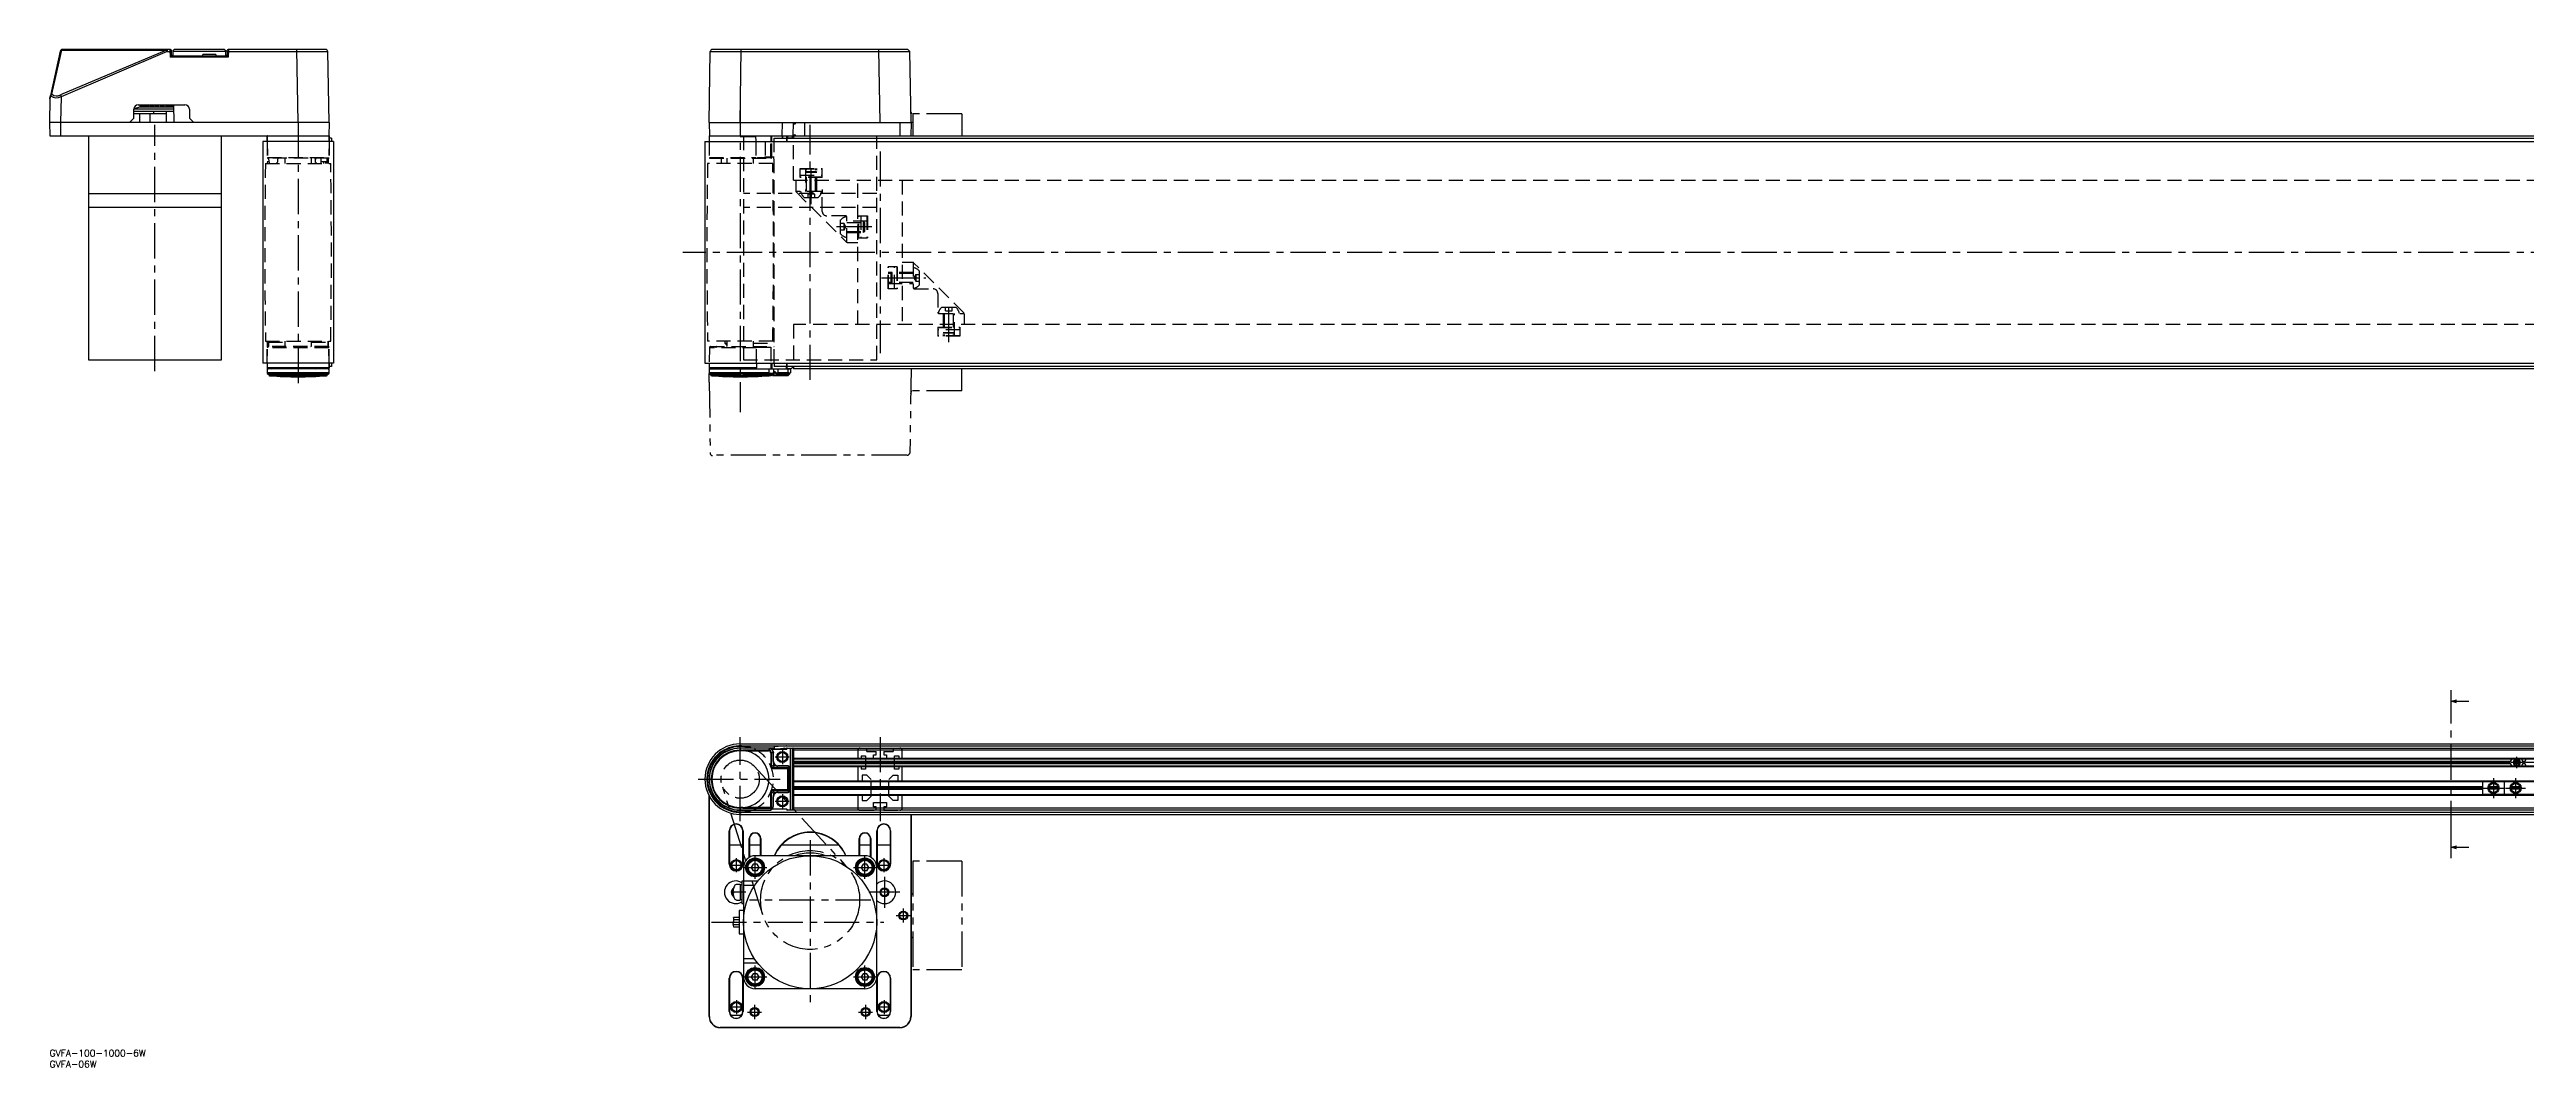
# Model space of a CAD drawing. Extents: x 0 to 1840, y -8 to 908.
# Drawn here: x 0 to 1116, y -8 to 451 of the extents above; entities that cross this region are included whole.
import ezdxf

# ---------------------------------------------------------------- set-up
doc = ezdxf.new("R2010")
doc.units = 0
doc.header["$LTSCALE"] = 0.5
for name, pattern in [('CENTER', [50.8, 31.75, -6.35, 6.35, -6.35]), ('DASHED', [19.05, 12.7, -6.35]), ('PHANTOM', [63.5, 31.75, -6.35, 6.35, -6.35, 6.35, -6.35])]:
    doc.linetypes.add(name, pattern=pattern)
for name, color, linetype in [('MSM_CENTER', 1, 'CENTER'), ('MSM_CONTINUOUS', 7, 'CONTINUOUS'), ('MSM_DASHED', 4, 'DASHED'), ('MSM_IMAGINARY', 6, 'PHANTOM'), ('MSM_NARROW', 5, 'CONTINUOUS'), ('MSM_PART_NUMBER', 7, 'CONTINUOUS')]:
    doc.layers.add(name, color=color, linetype=linetype)
doc.styles.get("Standard").update_dxf_attribs({"font": 'txt.shx', "height": 3, "bigfont": 'bigfont.shx'})

msp = doc.modelspace()

# ---------------------------------------------------------------- linework, layer by layer
at = {"layer": 'MSM_CENTER'}
for p, q in [((311.2, 428), (311.2, 287.5)), ((47.5, 306), (47.5, 417)), ((112, 418), (112, 297.5)), ((342.7, 302), (342.7, 417)), ((374.2, 405), (374.2, 314)), ((343.2, 381.2), (343.2, 398.3)), ((370.5, 371), (353.4, 371)), ((1337.1, 359.5), (285.3, 359.5)), ((374.9, 348), (394.9, 348)), ((405.2, 319), (405.2, 337.7)), ((1082.1, 96.3), (1082.1, 152.1)), ((311.2, 103.1), (311.2, 140.9)), ((330.2, 135.2), (330.2, 128.8)), ((374.2, 141), (374.2, 103)), ((327, 132), (333.3, 132)), ((1114.2, 129.5), (1109.2, 129.5)), ((1111.7, 127), (1111.7, 132)), ((1120.7, 129.5), (1115.7, 129.5)), ((292.3, 122), (329.2, 122)), ((327, 112), (333.3, 112)), ((330.2, 115.2), (330.2, 108.8)), ((1096.7, 118), (1105.7, 118)), ((1101.2, 122.5), (1101.2, 113.5)), ((1106.7, 118), (1115.7, 118)), ((1111.2, 122.5), (1111.2, 113.5)), ((342.7, 94.5), (342.7, 20.5)), ((306.3, 83.2), (312.6, 83.2)), ((309.4, 86.4), (309.4, 80.1)), ((312.7, 82.2), (323.2, 82.2)), ((317.9, 77), (317.9, 87.5)), ((362.2, 82.2), (372.7, 82.2)), ((367.4, 77), (367.4, 87.5)), ((372.8, 83.2), (379.1, 83.2)), ((375.9, 86.4), (375.9, 80.1)), ((313.7, 71), (307.2, 71)), ((370, 67.5), (315.4, 67.5)), ((383.2, 71), (369.2, 71)), ((376.2, 78), (376.2, 64)), ((298.2, 57.5), (375.9, 57.5)), ((381.5, 60.5), (387.8, 60.5)), ((384.7, 63.7), (384.7, 57.3)), ((317.9, 27.5), (317.9, 38)), ((367.4, 27.5), (367.4, 38)), ((309.5, 22.4), (309.5, 16.1)), ((312.7, 32.8), (323.2, 32.8)), ((362.2, 32.8), (372.7, 32.8)), ((376, 22.4), (376, 16.1)), ((306.3, 19.3), (312.6, 19.3)), ((314.5, 17), (320.8, 17)), ((317.7, 20.2), (317.7, 13.8)), ((364.5, 17), (370.8, 17)), ((367.7, 20.2), (367.7, 13.8)), ((372.8, 19.3), (379.1, 19.3))]:
    msp.add_line(p, q, dxfattribs=at)
at = {"layer": 'MSM_CONTINUOUS'}
for p, q in [((4.8, 450.2), (0.5, 430.2)), ((1.1, 430.8), (5.5, 450.7)), ((52.7, 450.7), (4.9, 430.5)), ((53, 450), (5.2, 429.7)), ((5.5, 450.7), (52.7, 450.7)), ((54.5, 451), (5.8, 451)), ((53, 451), (53, 450)), ((53, 450), (55, 450)), ((54.5, 447.5), (54.4, 451)), ((55, 448.5), (54.5, 447.5)), ((54.5, 447.5), (55.5, 448)), ((80.5, 447.5), (54.5, 447.5)), ((55, 450), (55, 450.5)), ((55, 448.5), (55, 450)), ((55, 448.5), (55, 448.5)), ((55.5, 450), (55.5, 448)), ((79.5, 450), (55.5, 450)), ((79.5, 448), (55.5, 448)), ((78.5, 451), (56.5, 451)), ((69, 448.5), (69, 448.6)), ((69.2, 448.8), (74.8, 448.8)), ((75, 448.5), (75, 448.6)), ((79.5, 448), (79.5, 450)), ((80.5, 447.5), (79.5, 448)), ((80, 450), (80, 450.5)), ((80, 450), (125.4, 450)), ((80, 450), (80, 448.5)), ((80, 448.5), (80, 448.5)), ((80, 448.5), (80.5, 447.5)), ((80.6, 451), (80.5, 447.5)), ((124.4, 451), (80.5, 451)), ((112, 418), (111.4, 451)), ((126, 418), (125.4, 450)), ((297.2, 418), (297.7, 450)), ((297.7, 450), (387.6, 450)), ((386.3, 451), (298.7, 451)), ((311.2, 418), (311.7, 451)), ((374.2, 418), (373.6, 451)), ((388.2, 418), (387.6, 450)), ((0.2, 428.7), (0, 418)), ((0.2, 428.9), (0.5, 430.2)), ((0.5, 430), (0.2, 428.7)), ((0.2, 428.7), (0.2, 428.9)), ((4.9, 430.5), (5.2, 429.7)), ((5.2, 429.7), (5, 418)), ((40.7, 425), (38, 424.2)), ((55.9, 424.1), (38, 424.1)), ((40, 426), (61, 426)), ((40.7, 426), (40.7, 425)), ((40.7, 426), (40.7, 425)), ((40.7, 426), (40.7, 425)), ((55.9, 425), (40.7, 425)), ((40.8, 426), (40.8, 425)), ((40.8, 426), (40.8, 425)), ((40.8, 426), (40.8, 425)), ((40.9, 426), (40.9, 425)), ((41.1, 425), (41.1, 426)), ((41.2, 426), (41.2, 425)), ((41.2, 426), (41.2, 425)), ((41.3, 426), (41.3, 425)), ((41.4, 426), (41.4, 425)), ((41.4, 426), (41.4, 425)), ((41.6, 426), (41.6, 425)), ((41.9, 425), (41.9, 426)), ((42.1, 426), (42.1, 425)), ((42.2, 426), (42.2, 425)), ((42.4, 426), (42.4, 425)), ((42.5, 426), (42.5, 425)), ((42.5, 426), (42.5, 425)), ((42.8, 426), (42.8, 425)), ((43.1, 425), (43.1, 426)), ((43.5, 426), (43.5, 425)), ((43.6, 426), (43.6, 425)), ((43.9, 426), (43.9, 425)), ((44.1, 426), (44.1, 425)), ((44.4, 426), (44.4, 425)), ((44.7, 425), (44.7, 426)), ((45.3, 426), (45.3, 425)), ((45.4, 426), (45.4, 425)), ((45.8, 426), (45.8, 425)), ((46, 426), (46, 425)), ((46.4, 426), (46.4, 425)), ((46.8, 425), (46.8, 426)), ((47.5, 426), (47.5, 425)), ((47.6, 426), (47.6, 425)), ((48.1, 426), (48.1, 425)), ((48.3, 426), (48.3, 425)), ((48.8, 426), (48.8, 425)), ((49.1, 425), (49.1, 426)), ((50, 426), (50, 425)), ((50, 425), (50, 426)), ((50.2, 426), (50.2, 425)), ((50.6, 426), (50.6, 425)), ((50.9, 426), (50.9, 425)), ((51.4, 426), (51.4, 425)), ((51.7, 425), (51.7, 426)), ((52.5, 425), (52.5, 426)), ((52.7, 426), (52.7, 425)), ((52.9, 426), (52.9, 425)), ((53.4, 426), (53.4, 425)), ((53.7, 426), (53.7, 425)), ((54.2, 426), (54.2, 425)), ((54.5, 425), (54.5, 426)), ((55.1, 425), (55.1, 426)), ((55.2, 425), (55.2, 426)), ((55.5, 426), (55.5, 425)), ((55.8, 426), (56, 418)), ((55.8, 426), (55.8, 425)), ((0, 418), (0.1, 412)), ((126, 418), (0, 418)), ((5, 418), (5, 412)), ((36, 418), (38, 420)), ((36.6, 418), (36.6, 418.5)), ((38, 420), (38, 424)), ((38, 423.1), (55.9, 423.1)), ((52.5, 422), (38, 422)), ((40.5, 422), (40.5, 418)), ((43.5, 423.1), (43.5, 423)), ((55.9, 423), (43.5, 423)), ((45.2, 422), (45.2, 418)), ((52.5, 423), (52.5, 418)), ((63, 424), (63, 420)), ((63, 420), (65, 418)), ((112, 418), (112, 412)), ((126, 418), (125.9, 412)), ((297.2, 418), (297.3, 412)), ((297.2, 418), (388.2, 418)), ((330.1, 412), (330.2, 418)), ((335.1, 412), (335.2, 418)), ((340.2, 418), (340.2, 412)), ((383.2, 418), (383.2, 412)), ((388.2, 418), (388.1, 412)), ((0.1, 412), (126, 412)), ((17.5, 412), (17.5, 311)), ((77.5, 311), (77.5, 412)), ((96.1, 409.5), (96.1, 309.5)), ((127.9, 409.5), (96.1, 409.5)), ((98, 412), (98, 409.5)), ((98, 409.5), (98, 412)), ((126, 412), (126, 409.5)), ((126, 409.5), (126, 412)), ((127, 411), (126, 411)), ((127, 411), (127, 409.5)), ((127, 411), (127, 409.5)), ((127.9, 409.5), (127.9, 309.5)), ((295.3, 409.5), (295.3, 309.5)), ((295.3, 409.5), (1327.1, 409.5)), ((297.2, 411.8), (297.2, 409.5)), ((297.3, 412), (1236.2, 412)), ((311.2, 411.8), (318.1, 411.8)), ((318.1, 412), (318.2, 409.5)), ((325, 412), (325, 409.5)), ((325.2, 409.5), (325.2, 412)), ((325.4, 409.5), (325.4, 412)), ((326.5, 411), (1295.5, 411)), ((326.5, 409.5), (326.5, 411)), ((330.1, 411.8), (330.1, 411)), ((330.1, 411.8), (330.2, 411.8)), ((330.2, 411.8), (330.2, 411)), ((332.1, 411), (332.1, 409.5)), ((332.2, 411.2), (332.2, 412)), ((332.2, 411.2), (335.2, 411.2)), ((332.2, 411), (332.2, 409.5)), ((332.7, 411), (332.7, 412)), ((334.7, 411), (334.7, 412)), ((335.2, 412), (335.2, 411)), ((17.5, 386), (77.5, 386)), ((77.5, 379.7), (17.5, 379.7)), ((17.5, 311), (77.5, 311)), ((127.9, 309.5), (96.1, 309.5)), ((98, 309.5), (98, 305.2)), ((98, 309.5), (98, 307.5)), ((126, 307.5), (98, 307.5)), ((98, 307.5), (98, 307.5)), ((98.1, 307.2), (98, 307.2)), ((126, 307), (98, 307)), ((126, 305.2), (98, 305.2)), ((125.9, 304.8), (98.1, 304.8)), ((98.9, 304.1), (98.1, 304.8)), ((125.1, 304.1), (98.9, 304.1)), ((98.9, 304.1), (98.9, 304.1)), ((124.8, 303.9), (99.2, 303.9)), ((100.2, 307.3), (100.2, 307.5)), ((103.8, 307.3), (103.8, 307.5)), ((120.2, 307.3), (120.2, 307.5)), ((125.9, 304.8), (125.1, 304.1)), ((125.1, 304.1), (125.1, 304.1)), ((126, 307.2), (125.9, 307.2)), ((126, 305.2), (126, 309.5)), ((126, 309.5), (126, 307.5)), ((127, 308), (126, 308)), ((126, 307.5), (126, 307.5)), ((127, 309.5), (127, 308)), ((127, 309.5), (127, 308)), ((295.3, 309.5), (1327.1, 309.5)), ((297.2, 309.5), (297.2, 307.5)), ((318.5, 307.5), (297.2, 307.5)), ((297.2, 307), (297.2, 305.2)), ((297.2, 307), (333.8, 307)), ((324.2, 305.2), (297.2, 305.2)), ((297.3, 304.8), (298, 304.1)), ((324.2, 304.8), (297.3, 304.8)), ((311, 304.1), (298, 304.1)), ((311, 303.9), (298.4, 303.9)), ((307.4, 307), (307.4, 307)), ((311, 304.1), (311.2, 304.1)), ((312.4, 304), (311, 303.9)), ((311, 304), (312.7, 304)), ((311.2, 304.1), (312.4, 304.1)), ((313.8, 304.1), (312.4, 304.1)), ((313.8, 304), (312.4, 304)), ((312.5, 304), (312.7, 304)), ((313.8, 304), (312.7, 304)), ((312.7, 304), (313.8, 304)), ((323.9, 304.1), (313.8, 304.1)), ((313.8, 304), (313.8, 304.1)), ((313.8, 304), (323.9, 304)), ((324.2, 304), (313.8, 304)), ((318.5, 309.5), (318.5, 307.5)), ((318.5, 307.2), (318.5, 307.5)), ((324.6, 304.8), (323.9, 304.1)), ((323.9, 304.1), (323.9, 304)), ((324.2, 304.8), (324.2, 307)), ((324.2, 305.2), (324.7, 305.1)), ((324.6, 304.8), (324.2, 304.8)), ((324.2, 304), (325, 304)), ((324.7, 305.1), (324.6, 304.8)), ((325, 309.5), (325, 307)), ((325.2, 307), (325.2, 309.5)), ((325.3, 304.1), (326, 304.8)), ((325.4, 309.5), (325.4, 307)), ((326.8, 305.2), (325.7, 304.1)), ((332.6, 304.1), (325.7, 304.1)), ((325.7, 304.1), (325.7, 304)), ((325.7, 304), (332.6, 304)), ((326, 304.8), (326.4, 305.2)), ((326, 304.8), (326, 304.8)), ((326.1, 305.1), (326.2, 305.2)), ((326.2, 307), (326.2, 305.2)), ((326.2, 305.2), (326.5, 305.6)), ((326.4, 305.2), (326.4, 305.2)), ((326.5, 309.5), (326.5, 308)), ((1295.5, 308), (326.5, 308)), ((328.2, 307), (328.2, 304.8)), ((332.8, 305.2), (328.2, 305.2)), ((332.8, 304.8), (328.2, 304.8)), ((332, 307), (332, 308)), ((332.1, 309.5), (332.1, 308)), ((332.2, 309.5), (332.2, 308)), ((332.2, 307), (332.2, 308)), ((332.4, 307), (332.4, 308)), ((333.8, 307), (332.4, 307)), ((332.6, 304.1), (333.1, 304.7)), ((332.6, 304), (332.6, 304.1)), ((332.8, 304.8), (332.8, 307)), ((333.5, 304.7), (332.9, 304.1)), ((333.3, 304.8), (333.1, 304.7)), ((333.8, 307), (333.8, 305.2)), ((333.8, 307), (333.8, 307)), ((334.8, 308), (334.8, 307.9)), ((334.8, 307.9), (334.8, 307.9)), ((335.2, 308), (335.2, 307)), ((1236.2, 307), (335.2, 307)), ((1082.1, 152.1), (1082.1, 162.1)), ((1082.1, 157.1), (1084.6, 157.8)), ((1082.1, 157.1), (1090.1, 157.1)), ((1084.6, 156.4), (1082.1, 157.1)), ((311, 134.8), (311, 135.1)), ((311, 135.1), (311.2, 135.1)), ((312.4, 134.8), (311, 134.8)), ((311.2, 137.9), (1311.2, 137.9)), ((311.2, 137), (1311.2, 137)), ((311.2, 136), (311.2, 135.1)), ((326.5, 136), (311.2, 136)), ((324.2, 135.9), (311.2, 135.9)), ((311.2, 135.1), (312.4, 135.1)), ((313.8, 135.1), (312.4, 135.1)), ((313.8, 134.7), (312.4, 134.8)), ((313.8, 134.8), (312.7, 135)), ((323.9, 135.1), (313.8, 135.1)), ((313.8, 134.8), (313.8, 135.1)), ((313.8, 134.8), (323.9, 134.8)), ((313.8, 134.8), (313.8, 134.8)), ((313.8, 134.8), (313.8, 134.8)), ((313.8, 134.8), (313.8, 134.7)), ((324.6, 135.8), (323.9, 135.1)), ((323.9, 135.1), (323.9, 134.8)), ((324.2, 136), (324.7, 135.9)), ((324.2, 136), (324.2, 135.9)), ((324.6, 135.8), (324.2, 135.9)), ((325.1, 135.9), (326.5, 135.9)), ((325.2, 135.8), (325.2, 135.7)), ((325.2, 135.8), (325.2, 135.7)), ((325.3, 133.7), (326, 134.4)), ((332, 135.4), (325.6, 135.4)), ((326, 134), (326, 134.4)), ((326, 130), (326, 134)), ((326, 134), (326.2, 134)), ((326.1, 134.5), (326.2, 134)), ((326.2, 130), (326.2, 134)), ((332.1, 137), (326.5, 136.6)), ((326.5, 136.6), (326.5, 135.6)), ((326.5, 135.6), (332.2, 136)), ((332.2, 136), (334.8, 136)), ((334.8, 135.8), (332.2, 135.8)), ((332.2, 135.6), (332.2, 135.8)), ((333.8, 108.2), (333.8, 136)), ((334.8, 136), (1291.8, 136)), ((334.8, 136), (334.8, 135.8)), ((334.8, 108.7), (334.8, 135.8)), ((335.2, 135.5), (334.8, 135.8)), ((335, 135.9), (334.9, 136)), ((335.2, 136), (335.2, 108)), ((1236.2, 135), (335.2, 135)), ((325, 133.7), (325, 127.5)), ((325, 133.7), (325.3, 133.7)), ((325, 127.5), (325.3, 127.5)), ((325.3, 127.5), (325.3, 133.7)), ((325.3, 127.5), (326.4, 128.6)), ((326.8, 128.3), (325.7, 127.1)), ((332.6, 127.1), (325.7, 127.1)), ((325.7, 127.1), (325.7, 126.8)), ((325.7, 126.8), (332.9, 126.8)), ((332.8, 128), (328.2, 128)), ((332.8, 127.9), (328.2, 127.9)), ((332.6, 127.1), (333.1, 127.7)), ((332.6, 116.9), (332.6, 127.1)), ((332.8, 128), (332.8, 127.9)), ((333.5, 127.4), (332.9, 126.8)), ((332.9, 117.2), (332.9, 126.8)), ((333.1, 127.7), (333.3, 127.8)), ((333.5, 127.6), (333.5, 127.4)), ((333.6, 117), (333.6, 127)), ((333.6, 127), (333.8, 127)), ((333.8, 117), (333.8, 127)), ((335.2, 131.5), (1236.2, 131.5)), ((335.2, 131.2), (1236.2, 131.2)), ((1108.8, 130), (335.2, 130)), ((1108.5, 129.5), (335.2, 129.5)), ((335.2, 129), (1108.8, 129)), ((1236.2, 127.8), (335.2, 127.8)), ((1236.2, 127.5), (335.2, 127.5)), ((1109.5, 131.2), (1108.5, 129.5)), ((1108.5, 129.5), (1109.5, 127.8)), ((1110.4, 129.5), (1112.9, 129.5)), ((1112.8, 130), (1110.6, 130)), ((1112.8, 129), (1110.6, 129)), ((1114.8, 129.5), (1113.9, 131.2)), ((1113.9, 127.8), (1114.8, 129.5)), ((1115.3, 130), (1114.5, 130)), ((1114.5, 129), (1115.3, 129)), ((1115, 129.5), (1114.8, 129.5)), ((1116, 131.2), (1115, 129.5)), ((1115, 129.5), (1116, 127.8)), ((297.2, 15), (297.2, 114.5)), ((297.3, 15), (297.3, 114.3)), ((325, 108.9), (325, 116.5)), ((325, 116.5), (325.3, 116.5)), ((326.4, 115.4), (325.3, 116.5)), ((325.3, 109.2), (325.3, 116.5)), ((332.9, 117.2), (325.7, 117.2)), ((325.7, 117.2), (325.7, 116.9)), ((325.7, 116.9), (326.8, 115.7)), ((325.7, 116.9), (332.6, 116.9)), ((326, 110), (326, 114)), ((326, 114), (326.2, 114)), ((326.2, 110), (326.2, 114)), ((328.2, 116.1), (332.8, 116.1)), ((328.2, 116.1), (328.2, 116)), ((328.2, 116), (332.8, 116)), ((333.1, 116.3), (332.6, 116.9)), ((332.8, 116.1), (332.8, 116)), ((332.9, 117.2), (333.5, 116.6)), ((333.1, 116.3), (333.3, 116.2)), ((333.5, 116.6), (333.5, 116.4)), ((333.6, 117), (333.8, 117)), ((335.2, 121.3), (1236.2, 121.3)), ((335.2, 121), (1236.2, 121)), ((1096.2, 118.5), (335.2, 118.5)), ((1096.2, 118), (335.2, 118)), ((335.2, 117.5), (1096.2, 117.5)), ((1236.2, 115), (335.2, 115)), ((1236.2, 114.7), (335.2, 114.7)), ((1096.2, 121), (1096.2, 115)), ((1136.2, 120.9), (1096.2, 120.9)), ((1136.2, 115.1), (1096.2, 115.1)), ((1103.2, 118), (1099.1, 118)), ((1103.2, 118.5), (1099.2, 118.5)), ((1103.2, 117.5), (1099.2, 117.5)), ((1106.2, 115), (1106.2, 121)), ((1113.2, 118), (1109.1, 118)), ((1113.2, 118.5), (1109.2, 118.5)), ((1113.2, 117.5), (1109.2, 117.5)), ((312.4, 109.2), (311, 109.2)), ((311, 109.2), (311, 108.9)), ((311, 108.9), (311.2, 108.9)), ((312.4, 108.9), (311.2, 108.9)), ((311.2, 108.9), (311.2, 108)), ((311.2, 108.1), (324.2, 108.1)), ((311.2, 108), (325, 108)), ((1311.2, 107), (311.2, 107)), ((311.2, 106.1), (1311.2, 106.1)), ((312.4, 108.9), (313.8, 108.9)), ((312.7, 109), (313.8, 109.3)), ((312.7, 109), (313.8, 109.2)), ((313.8, 109.3), (313.8, 109.2)), ((325.3, 109.2), (313.8, 109.2)), ((313.8, 109.2), (313.8, 108.9)), ((313.8, 109.2), (313.8, 109.2)), ((313.8, 109.2), (313.8, 109.2)), ((313.8, 108.9), (325, 108.9)), ((324.2, 108.1), (324.2, 108)), ((325.2, 108.6), (325, 108.9)), ((325.2, 108.6), (325.5, 108.5)), ((325.3, 109.2), (325.6, 108.9)), ((325.6, 108.9), (325.6, 108.7)), ((325.6, 108.6), (332, 108.6)), ((326, 110), (326.2, 110)), ((332.2, 108.4), (332.2, 108.2)), ((332.2, 108.2), (333.8, 108.2)), ((1291.7, 108), (332.4, 108)), ((333.8, 108.2), (333.8, 108.2)), ((333.8, 108.2), (333.8, 108)), ((333.8, 108), (333.8, 108.2)), ((334.8, 108.7), (335.2, 109)), ((335.2, 109), (1236.2, 109)), ((388.1, 106.1), (388.1, 15)), ((388.2, 106.1), (388.2, 15)), ((306.3, 83.7), (306.3, 98.7)), ((306.4, 98.7), (306.3, 98.7)), ((306.4, 98.7), (306.4, 83.7)), ((312.4, 92.2), (307.2, 92.2)), ((312.4, 83.7), (312.4, 98.7)), ((312.5, 98.7), (312.4, 98.7)), ((312.5, 98.7), (312.5, 83.7)), ((315.3, 86.8), (315.3, 95.2)), ((315.3, 95.2), (315.4, 95.2)), ((315.4, 95.2), (315.4, 86.8)), ((320.4, 92.2), (315.4, 92.2)), ((320.5, 95.2), (320.4, 95.2)), ((320.4, 87.5), (320.4, 95.2)), ((320.5, 95.2), (320.5, 87.5)), ((355.6, 92.2), (329.7, 92.2)), ((364.8, 87.5), (364.8, 95.2)), ((364.8, 95.2), (364.9, 95.2)), ((364.9, 95.2), (364.9, 87.5)), ((369.9, 92.2), (364.9, 92.2)), ((370, 95.2), (369.9, 95.2)), ((369.9, 86.8), (369.9, 95.2)), ((370, 95.2), (370, 86.8)), ((372.8, 83.7), (372.8, 98.7)), ((372.8, 98.7), (372.9, 98.7)), ((372.9, 98.7), (372.9, 83.7)), ((378.2, 92.2), (372.9, 92.2)), ((379, 98.7), (378.9, 98.7)), ((378.9, 83.7), (378.9, 98.7)), ((379, 98.7), (379, 83.7)), ((1082.1, 86.3), (1082.1, 96.3)), ((1082.1, 91.3), (1084.6, 92)), ((1082.1, 91.3), (1090.1, 91.3)), ((1084.6, 90.6), (1082.1, 91.3)), ((306.3, 83.7), (306.4, 83.7)), ((312.5, 83.7), (312.4, 83.7)), ((312.7, 82.2), (312.7, 32.8)), ((317.1, 83.7), (316.2, 82.2)), ((316.2, 82.2), (317.1, 80.7)), ((318.8, 83.7), (317.1, 83.7)), ((318.8, 80.7), (317.1, 80.7)), ((367.4, 87.5), (318, 87.5)), ((319.7, 82.2), (318.8, 83.7)), ((318.8, 80.7), (319.7, 82.2)), ((366.6, 83.7), (365.7, 82.2)), ((365.7, 82.2), (366.6, 80.7)), ((368.3, 83.7), (366.6, 83.7)), ((368.3, 80.7), (366.6, 80.7)), ((369.2, 82.2), (368.3, 83.7)), ((368.3, 80.7), (369.2, 82.2)), ((372.7, 32.8), (372.7, 82.2)), ((372.8, 83.7), (372.9, 83.7)), ((378.9, 83.7), (379, 83.7)), ((308.2, 71.4), (307.9, 71.4)), ((307.9, 70.6), (308.2, 70.6)), ((308.2, 73), (308.2, 73)), ((308.2, 69), (308.2, 69)), ((311.2, 74.5), (309.7, 74.5)), ((309.7, 67.5), (311.2, 67.5)), ((311.2, 74.5), (311.2, 67.5)), ((311.9, 74.4), (311.2, 74.4)), ((311.2, 67.7), (311.9, 67.7)), ((311.9, 76), (311.9, 66)), ((319.1, 76), (311.9, 76)), ((317.6, 74), (312.7, 74)), ((308, 56.5), (310.7, 56.5)), ((310.7, 59.6), (308.2, 59.6)), ((310.7, 58.5), (308.4, 58.5)), ((310.7, 62.8), (310.7, 52.3)), ((312.7, 62.8), (310.7, 62.8)), ((311.9, 66), (312.7, 66)), ((308.2, 55.4), (310.7, 55.4)), ((310.7, 52.3), (312.7, 52.3)), ((317.6, 41), (312.7, 41)), ((319.1, 39), (312.7, 39)), ((317.1, 34.3), (316.2, 32.8)), ((318.8, 34.3), (317.1, 34.3)), ((319.7, 32.8), (318.8, 34.3)), ((366.6, 34.3), (365.7, 32.8)), ((368.3, 34.3), (366.6, 34.3)), ((369.2, 32.8), (368.3, 34.3)), ((306.3, 17.2), (306.3, 32.2)), ((306.3, 32.2), (306.4, 32.2)), ((306.4, 32.2), (306.4, 17.2)), ((312.5, 32.2), (312.4, 32.2)), ((312.4, 17.2), (312.4, 32.2)), ((312.5, 32.2), (312.5, 17.2)), ((316.2, 32.8), (317.1, 31.3)), ((318.8, 31.3), (317.1, 31.3)), ((367.4, 27.5), (318, 27.5)), ((318.8, 31.3), (319.7, 32.8)), ((365.7, 32.8), (366.6, 31.3)), ((368.3, 31.3), (366.6, 31.3)), ((368.3, 31.3), (369.2, 32.8)), ((372.8, 17.2), (372.8, 32.2)), ((372.9, 32.2), (372.8, 32.2)), ((372.9, 32.2), (372.9, 17.2)), ((378.9, 17.2), (378.9, 32.2)), ((379, 32.2), (378.9, 32.2)), ((379, 32.2), (379, 17.2)), ((297.2, 15), (297.3, 15)), ((306.3, 17.2), (306.4, 17.2)), ((306.9, 15.6), (307.2, 15.6)), ((307.2, 15.6), (310.7, 15.6)), ((312.4, 17.2), (312.5, 17.2)), ((372.8, 17.2), (372.9, 17.2)), ((374.7, 15.6), (378.2, 15.6)), ((378.2, 15.6), (378.4, 15.6)), ((379, 17.2), (378.9, 17.2)), ((388.2, 15), (388.1, 15)), ((383.2, 10.1), (302.2, 10.1)), ((302.2, 10), (302.2, 10.1)), ((302.2, 10), (383.2, 10)), ((383.2, 10), (383.2, 10.1))]:
    msp.add_line(p, q, dxfattribs=at)
for centre, radius in [((330.2, 132), 2.07), ((1111.7, 129.5), 1.23), ((330.2, 112), 2.07), ((1101.2, 118), 2.07), ((1111.2, 118), 2.07), ((309.5, 83.2), 2.07), ((342.7, 57.5), 30), ((317.9, 82.2), 4.25), ((317.9, 82.2), 4), ((317.9, 82.2), 3.8), ((317.9, 82.2), 3.5), ((317.9, 82.2), 3.2), ((367.4, 82.2), 4.25), ((367.4, 82.2), 4), ((367.4, 82.2), 3.8), ((367.4, 82.2), 3.5), ((367.4, 82.2), 3.2), ((375.9, 83.2), 2.07), ((376.2, 71), 2), ((384.7, 60.5), 2), ((317.9, 32.8), 4.25), ((317.9, 32.8), 4), ((317.9, 32.8), 3.8), ((317.9, 32.8), 3.5), ((317.9, 32.8), 3.2), ((367.4, 32.8), 4.25), ((367.4, 32.8), 4), ((367.4, 32.8), 3.8), ((367.4, 32.8), 3.5), ((367.4, 32.8), 3.2), ((309.5, 19.3), 2.07), ((317.7, 17), 1.62), ((367.7, 17), 1.62), ((376, 19.3), 2.07)]:
    msp.add_circle(centre, radius, dxfattribs=at)
for centre, radius, start, end in [((5.8, 450), 1, 90, 167.7352), ((5.6, 450), 0.773, 96.4035, 163.9914), ((5.9, 450.6), 0.401, 96.3396, 155.629), ((53.1, 450.6), 0.404, 96.5755, 155.393), ((-31.2, 414.4), 91.4, 22.9114, 23.4224), ((54.5, 450.5), 0.5, 1.0003, 89.9997), ((55.5, 448.5), 0.5, 181.0375, 270.9706), ((56.5, 450), 1, 90, 179), ((68.5, 448.5), 0.5, 270, 359), ((69.2, 448.6), 0.2, 90, 179), ((74.8, 448.6), 0.2, 1, 90), ((75.5, 448.5), 0.5, 181, 270), ((78.5, 450), 1, 1, 90), ((79.5, 448.5), 0.5, 270.0277, 358.9892), ((80.5, 450.5), 0.5, 90.0003, 178.9997), ((124.4, 450), 1, 1, 89.9999), ((298.7, 450), 1, 90.0001, 179), ((386.3, 449.7), 1.31, 14.5484, 89.7529), ((1.2, 430), 0.773, 96.4037, 163.9912), ((1.6, 429.8), 1.11, 114.8131, 166.1684), ((0.7, 430.2), 0.257, 170.3521, 214.8266), ((3.1, 433.7), 4.49, 234.6775, 297.559), ((3.2, 433), 2.99, 226.442, 304.0134), ((40, 424), 2, 90, 180), ((61, 424), 2, 0, 90), ((50.4, 421.3), 3.8, 153.4992, 169.4524), ((335.7, 417.9), 0.5, 177.9158, 2.0842), ((98.2, 411.8), 0.2, 90, 181), ((125.8, 411.8), 0.2, 359, 90), ((297.4, 411.8), 0.2, 90, 181), ((329.9, 411.8), 0.211, 2.1161, 93.3517), ((330, 411.8), 0.2, 358.9998, 89.9998), ((332.4, 411.2), 0.2, 180, 270), ((335, 411.2), 0.2, 270, 0), ((335.7, 412), 0.5, 0.0231, 179.9769), ((98.5, 307.5), 0.5, 179, 270), ((98.5, 305.2), 0.5, 180, 225), ((99.2, 304.4), 0.5, 225.002, 245.3214), ((99.2, 304.4), 0.5, 245.3219, 265.6672), ((112, 472.7), 169.3, 265.6577, 274.3423), ((99.9, 307.3), 0.312, 269.0983, 357.8411), ((104.1, 307.3), 0.312, 182.1589, 270.9017), ((119.9, 307.3), 0.312, 269.0785, 357.8608), ((124.8, 304.4), 0.5, 274.3328, 294.6781), ((124.8, 304.4), 0.5, 294.6786, 314.998), ((125.5, 307.5), 0.5, 270, 1), ((125.5, 305.2), 0.5, 315, 0), ((297.7, 307.5), 0.5, 179, 270), ((297.7, 305.2), 0.5, 180, 225), ((298.4, 304.4), 0.5, 225, 265.6576), ((311.2, 472.7), 169.3, 265.6576, 274.3987), ((317.6, 304.2), 6.61, 180.6984, 181.5721), ((311.5, 304), 0.511, 180.5697, 185.5337), ((312.5, 304.2), 0.148, 201.5211, 258.3836), ((312.7, 302.5), 1.47, 91.1378, 102.2905), ((330.2, 1056.4), 752.7, 268.6636, 268.7463), ((313.8, 303.9), 0.0209, 90.0781, 100.6069), ((313.8, 303.9), 0.021, 100.866, 111.7618), ((318.7, 307.2), 0.2, 181, 270), ((324.6, 308), 3.92, 259.62, 280.38), ((325.3, 306.2), 1.57, 243.2908, 296.7092), ((325.4, 307.3), 2.29, 252.019, 287.981), ((325, 304.5), 0.5, 269.9983, 315.0023), ((325.6, 305.2), 0.522, 308.444, 359.5133), ((325.6, 305.1), 0.463, 315.8811, 3.9116), ((326.2, 305.5), 0.354, 320.6137, 20.3583), ((326.6, 305.1), 0.248, 44.6507, 135.3493), ((326.8, 305.3), 0.374, 40.8747, 139.1253), ((326.2, 306), 0.98, 308.8358, 335.2691), ((328.2, 307.3), 2.51, 236.6008, 269.9357), ((328.2, 306.9), 1.76, 229.8036, 269.0081), ((332.4, 305.9), 1.11, 92.519, 102.7057), ((332.7, 304.4), 0.309, 235.1446, 304.8554), ((332.6, 304.5), 0.5, 270, 315), ((332.8, 303.5), 1.65, 65.6625, 90.9354), ((332.8, 304.3), 0.5, 45.006, 89.9933), ((333.3, 304.9), 0.309, 235.1444, 304.8556), ((333.9, 304.6), 0.617, 101.169, 155.6302), ((333, 305.3), 0.757, 307.1392, 352.1392), ((333.2, 304.8), 0.307, 324.8967, 35.1033), ((333.8, 308), 0.973, 270.1087, 0.0736), ((333.8, 308), 1, 270.0087, 358.9907), ((311.2, 122), 15.9, 90, 270), ((311.2, 122), 15, 68.9605, 291.1337), ((311.2, 122), 14.7, 72.2472, 287.7528), ((311.2, 122), 14, 90, 270), ((311.2, 122), 13.9, 90, 270), ((311.2, 122), 13.1, 90.7902, 269.2098), ((311.2, 122), 12.8, 90.7902, 269.2098), ((311.5, 116.3), 18.7, 86.4796, 91.6739), ((312.7, 135.3), 0.33, 206.4904, 271.4473), ((312.7, 134.6), 0.318, 85.4569, 144.4202), ((316.7, 152.3), 17.8, 256.9179, 260.4569), ((311.5, 205), 70, 270.9631, 271.8521), ((311.2, 122), 13, 281.496, 78.504), ((311.2, 122), 13, 281.496, 78.504), ((323.8, 133.7), 1.49, 2.7119, 87.288), ((324, 133.8), 0.982, 355.2077, 94.7923), ((324.7, 135.8), 0.182, 104.8453, 165.1551), ((323.9, 133.7), 2.21, 18.0478, 71.9522), ((324.2, 134), 2, 15.0001, 75), ((325, 135.8), 0.2, 0, 90), ((325.9, 134.6), 0.2, 287.7923, 342.2077), ((330.1, 130.9), 5, 65.8598, 85.3371), ((329.8, 129.6), 6.48, 68.8008, 79.0209), ((332, 135.6), 0.2, 270, 0), ((332.2, 135), 2, 90, 94), ((332.4, 135.8), 0.2, 89.9904, 168.386), ((332.2, 135), 1, 90, 94), ((332.4, 135.8), 0.2, 168.376, 180), ((334.6, 135.5), 0.523, 1.0556, 44.9596), ((325.6, 127.4), 0.618, 170.9577, 279.0423), ((325.5, 127.4), 0.258, 149.5559, 300.4441), ((328, 129.9), 2.01, 175.8872, 274.1128), ((328.2, 130), 2, 180, 270), ((326.3, 128.8), 0.257, 313.5965, 20.4362), ((327, 128.1), 0.257, 69.5614, 136.4041), ((332.2, 126.4), 0.821, 27.2743, 62.7259), ((332.8, 127), 1, 0, 90), ((332.8, 127.4), 0.5, 45.008, 89.9919), ((332.7, 127), 0.821, 27.2736, 62.7265), ((333.3, 127.6), 0.189, 355.2081, 94.7866), ((333.1, 127), 0.5, 359.9978, 45.0023), ((325.6, 116.6), 0.655, 85.2079, 184.7921), ((325.5, 116.6), 0.258, 59.5559, 210.4441), ((328, 114.1), 2.01, 85.8872, 184.1128), ((328.2, 114), 2, 89.9999, 180), ((326.3, 115.2), 0.257, 339.5638, 46.4035), ((327, 115.9), 0.257, 223.5962, 290.4364), ((332.2, 117.6), 0.821, 297.2741, 332.7257), ((332.8, 117), 1, 270, 360), ((332.8, 116.6), 0.5, 269.9971, 315.0031), ((332.7, 117), 0.821, 297.2735, 332.7264), ((333.3, 116.4), 0.189, 265.2134, 4.7919), ((333.1, 117), 0.5, 315.0088, 359.9911), ((309.4, 98.7), 3.1, 0, 180), ((309.4, 98.7), 3, 0, 180), ((312.4, 74.7), 34.4, 87.6958, 92.3272), ((312.4, 117.3), 8.15, 269.5516, 279.2361), ((312.7, 109.4), 0.336, 217.2467, 274.2111), ((312.7, 108.7), 0.329, 89.1607, 153.5531), ((324.2, 110), 2, 270, 0), ((324.2, 109.6), 1.5, 270.0013, 314.9987), ((324.6, 109.6), 0.821, 297.2738, 332.7264), ((325, 108.2), 0.2, 270, 0), ((324.9, 109.3), 0.821, 297.2737, 332.7263), ((325.5, 108.7), 0.189, 265.212, 4.7932), ((324.5, 110), 1.5, 315.0028, 359.9971), ((332, 108.4), 0.2, 0, 90), ((332.4, 108.2), 0.2, 180, 191.624), ((332.4, 108.2), 0.2, 191.6132, 270.0105), ((334, 109), 0.903, 258.5566, 335.3776), ((333.8, 108.7), 1.04, 319.0274, 359.343), ((375.9, 98.7), 3.1, 0, 180), ((375.9, 98.7), 3, 0, 180), ((307.2, 90.2), 2, 89.9997, 112.0245), ((317.9, 95.2), 2.6, 0, 180), ((317.9, 95.2), 2.5, 0, 180), ((342.7, 80.5), 17.6, 23.4295, 156.5705), ((342.7, 80.5), 17.5, 23.5782, 156.4218), ((367.4, 95.2), 2.6, 0, 180), ((367.4, 95.2), 2.5, 0, 180), ((378.2, 90.2), 2.06, 68.2831, 89.6926), ((309.4, 83.7), 3.1, 180, 0), ((309.4, 83.7), 3, 180, 0), ((318, 82.2), 5.3, 90, 180), ((342.7, 68.2), 20.5, 69.8986, 110.1014), ((367.4, 82.2), 5.3, 0, 90), ((375.9, 83.7), 3.1, 180, 0), ((375.9, 83.7), 3, 180, 0), ((309.2, 71), 5.1, 58.0176, 301.9824), ((309.2, 71), 2, 121.1879, 238.8121), ((313.9, 71), 5.99, 160.4836, 176.1689), ((313.9, 71), 5.99, 183.8311, 199.5164), ((313.9, 71), 6, 151.369, 160.5288), ((313.9, 71), 5.66, 175.9452, 184.0548), ((313.9, 71), 6, 199.4712, 208.631), ((309.7, 73.3), 1.2, 90, 151.369), ((309.7, 68.7), 1.2, 208.631, 270), ((376.2, 71), 5.1, 226.6836, 133.3164), ((309.4, 32.2), 3.1, 360, 180), ((309.4, 32.2), 3, 0, 180), ((375.9, 32.2), 3.1, 0, 180), ((375.9, 32.2), 3, 0, 180), ((318, 32.8), 5.3, 180, 270), ((367.4, 32.8), 5.3, 270, 0), ((302.2, 15), 5, 180, 270), ((302.2, 15), 5, 179.9877, 270.0123), ((302.2, 15), 4.9, 180, 270), ((309.4, 17.2), 3.1, 180, 0), ((309.4, 17.2), 3, 180, 0), ((310.7, 18.6), 3, 270, 298.6243), ((375.9, 17.2), 3.1, 180, 0), ((375.9, 17.2), 3, 180, 0), ((374.7, 18.6), 3, 239.4831, 270), ((383.2, 15), 4.9, 270, 0), ((383.2, 15), 5, 270, 0), ((383.2, 15), 5, 269.9965, 0.0123)]:
    msp.add_arc(centre, radius, start, end, dxfattribs=at)
at = {"layer": 'MSM_DASHED'}
for p, q in [((98, 409.5), (98, 399.5)), ((98, 409.5), (98.2, 402.2)), ((126, 402), (98, 402)), ((98.2, 402.2), (125.8, 402.2)), ((98.9, 400.3), (98.8, 402)), ((103, 402), (102.7, 401.4)), ((106, 402), (106, 399.5)), ((118, 399.5), (118, 402)), ((119.8, 401.4), (119.5, 402)), ((119.8, 400.1), (119.8, 402)), ((119.8, 400.6), (120, 402)), ((122.2, 402), (122.2, 399.5)), ((125.1, 400.4), (125.1, 402)), ((125.5, 402.1), (125.5, 399.5)), ((126, 409.5), (125.8, 402.2)), ((126, 409.5), (126, 402)), ((297.2, 409.5), (297.3, 402.2)), ((297.3, 402.2), (318.3, 402.2)), ((297.5, 402), (326.5, 402)), ((302.7, 402), (302.7, 399.5)), ((305.2, 402), (305.2, 399.5)), ((312.7, 412), (312.7, 311)), ((317.2, 399.5), (317.2, 402)), ((318.2, 409.5), (318.3, 402)), ((319, 402), (319, 402.2)), ((319, 402.2), (325.4, 402.2)), ((322.4, 402.5), (321.9, 402)), ((322.4, 409.5), (322.4, 402.5)), ((322.4, 402.5), (326.5, 402.5)), ((325, 402), (325, 409.5)), ((325.2, 402.2), (325.2, 409.5)), ((325.4, 402.2), (325.4, 409.5)), ((326.5, 309.5), (326.5, 409.5)), ((335.2, 392), (335.2, 411)), ((372.7, 311), (372.7, 412)), ((97.3, 399.5), (126.7, 399.5)), ((99.1, 400.3), (98, 400.3)), ((99.1, 399.5), (99.1, 400.3)), ((102.1, 399.5), (102.7, 400.1)), ((102.7, 401.4), (102.7, 400.1)), ((119.9, 400), (119.8, 400.6)), ((119.8, 400.1), (120.5, 399.5)), ((122.2, 400.4), (125.1, 400.4)), ((124.5, 400.3), (123.4, 400.3)), ((123.4, 400.3), (123.4, 399.5)), ((124.5, 399.5), (124.5, 400.3)), ((125.1, 400.4), (125.5, 399.9)), ((125.1, 399.5), (125.1, 400.3)), ((325.9, 399.5), (296.5, 399.5)), ((335.2, 392), (1236.2, 392)), ((336.2, 392), (336.2, 387.4)), ((338.2, 397.3), (348.2, 397.3)), ((338.2, 393.2), (338.2, 397.3)), ((338.2, 397.1), (348.2, 397.1)), ((338.2, 394.3), (348.2, 394.3)), ((348.2, 393.4), (338.2, 393.4)), ((348.2, 393.2), (338.2, 393.2)), ((340.7, 397.3), (340.7, 387)), ((341.1, 396), (340.7, 395.5)), ((345.7, 395.5), (340.7, 395.5)), ((341.1, 387), (341.1, 397.3)), ((341.1, 396), (345.2, 396)), ((345.2, 387), (345.2, 397.3)), ((345.7, 395.5), (345.2, 396)), ((345.7, 387), (345.7, 397.3)), ((348.2, 393.2), (348.2, 397.3)), ((364.2, 327), (364.2, 392)), ((384.2, 392), (384.2, 327)), ((372.7, 386), (312.7, 386)), ((372.7, 379.7), (312.7, 379.7)), ((347.7, 387), (336.3, 387)), ((336.5, 386.7), (358.9, 364.3)), ((340, 384.2), (346.3, 384.2)), ((343.2, 386.6), (341.7, 385.8)), ((341.7, 385.8), (341.7, 384.2)), ((344.7, 385.8), (341.7, 385.8)), ((344.7, 385.8), (343.2, 386.6)), ((343.2, 385.8), (343.2, 384.2)), ((344.7, 385.8), (344.7, 384.2)), ((348.2, 387.8), (348.2, 386.2)), ((348.2, 378), (348.2, 386.5)), ((358.7, 376), (350.2, 376)), ((356.4, 367.8), (356.4, 374.1)), ((358, 372.5), (356.4, 372.5)), ((358, 371), (356.4, 371)), ((358, 369.5), (356.4, 369.5)), ((358.8, 371), (358, 372.5)), ((358, 369.5), (358, 372.5)), ((358, 369.5), (358.8, 371)), ((359.2, 364.1), (359.2, 375.5)), ((368.5, 373.5), (359.2, 373.5)), ((359.2, 373), (368.5, 373)), ((359.2, 368.9), (368.5, 368.9)), ((359.2, 368.5), (368.5, 368.5)), ((364.4, 366), (364.4, 376)), ((364.4, 376), (368.5, 376)), ((364.6, 366), (364.6, 376)), ((365.5, 376), (365.5, 366)), ((366.7, 368.5), (366.7, 373.5)), ((367.2, 373), (366.7, 373.5)), ((366.7, 368.5), (367.2, 368.9)), ((367.2, 373), (367.2, 368.9)), ((368.3, 376), (368.3, 366)), ((368.5, 376), (368.5, 366)), ((359.6, 364), (364.2, 364)), ((364.4, 366), (368.5, 366)), ((377.9, 343), (377.9, 353)), ((382, 353), (377.9, 353)), ((389.2, 350.5), (377.9, 350.5)), ((389.2, 350), (377.9, 350)), ((378, 343), (378, 353)), ((379.6, 350.5), (379.2, 350)), ((379.2, 345.9), (379.2, 350)), ((379.6, 350.5), (379.6, 345.5)), ((380.8, 343), (380.8, 353)), ((381.8, 353), (381.8, 343)), ((382, 353), (382, 343)), ((388.8, 355), (384.2, 355)), ((389.2, 354.9), (389.2, 343.5)), ((411.9, 332.3), (389.5, 354.7)), ((390.4, 349.5), (389.5, 348)), ((389.5, 348), (390.4, 346.5)), ((390.4, 349.5), (391.9, 349.5)), ((390.4, 349.5), (390.4, 346.5)), ((390.4, 348), (391.9, 348)), ((390.4, 346.5), (391.9, 346.5)), ((391.9, 351.1), (391.9, 344.8)), ((389.2, 345.9), (377.9, 345.9)), ((377.9, 345.5), (389.2, 345.5)), ((382, 343), (377.9, 343)), ((379.2, 345.9), (379.6, 345.5)), ((389.7, 343), (398.2, 343)), ((400.2, 341), (400.2, 332.5)), ((335.2, 327), (335.2, 308)), ((1236.2, 327), (335.2, 327)), ((400.2, 325.8), (410.2, 325.8)), ((400.2, 325.8), (400.2, 321.7)), ((400.2, 325.6), (410.2, 325.6)), ((410.2, 324.6), (400.2, 324.6)), ((400.7, 332), (412.1, 332)), ((408.3, 334.7), (402, 334.7)), ((402.7, 332), (402.7, 321.7)), ((403.1, 332), (403.1, 321.7)), ((403.7, 333.2), (403.7, 334.7)), ((403.7, 333.2), (406.7, 333.2)), ((405.2, 333.2), (405.2, 334.7)), ((406.7, 333.2), (406.7, 334.7)), ((407.2, 332), (407.2, 321.7)), ((407.7, 321.7), (407.7, 332)), ((410.2, 325.8), (410.2, 321.7)), ((412.2, 327), (412.2, 331.5)), ((97.3, 319.5), (126.7, 319.5)), ((98, 309.5), (98, 319.5)), ((98, 309.5), (98.2, 316.5)), ((98.2, 316.9), (98.2, 319.5)), ((125.8, 316.5), (98.2, 316.5)), ((125.7, 317), (98.3, 317)), ((98.4, 317), (98.4, 319.5)), ((98.6, 319.5), (98.6, 317)), ((98.6, 319), (106, 319)), ((101, 316.7), (101, 316.5)), ((106, 319.5), (106, 317.2)), ((106, 317.2), (106.2, 317)), ((117.8, 317), (118, 317.2)), ((118, 317.2), (118, 319.5)), ((118, 319), (125.4, 319)), ((123, 316.7), (123, 316.5)), ((125.4, 319.5), (125.4, 317)), ((125.5, 319.5), (125.5, 317)), ((126, 309.5), (125.8, 316.5)), ((126, 309.5), (126, 316.8)), ((325.9, 319.5), (296.5, 319.5)), ((297.3, 316.5), (297.2, 309.5)), ((318.6, 316.5), (297.3, 316.5)), ((297.8, 317), (326.5, 317)), ((300.2, 316.7), (300.2, 316.5)), ((304.3, 319.5), (304.3, 318.5)), ((304.3, 318.5), (305.2, 317.6)), ((304.3, 318.5), (305.2, 318.5)), ((305.2, 319.5), (305.2, 317.2)), ((305.2, 317.2), (305.4, 317)), ((317, 317), (317.2, 317.2)), ((317.2, 317.2), (317.2, 319.5)), ((317.2, 318.5), (326.5, 318.5)), ((318.5, 309.5), (318.6, 317)), ((318.6, 316.8), (325, 316.8)), ((325, 316.8), (325, 309.5)), ((410.2, 321.8), (400.2, 321.8)), ((410.2, 321.7), (400.2, 321.7)), ((402.7, 323.4), (407.7, 323.4)), ((402.7, 323.4), (403.1, 323)), ((407.2, 323), (403.1, 323)), ((407.2, 323), (407.7, 323.4)), ((312.7, 311), (372.7, 311)), ((364.2, 135), (364.2, 131.3)), ((365.2, 136), (368.2, 136)), ((368.2, 134.5), (368.2, 136)), ((368.2, 134.5), (372.4, 134.5)), ((372.4, 133), (372.4, 134.5)), ((375.9, 134.5), (375.9, 133)), ((375.9, 134.5), (380.2, 134.5)), ((380.2, 136), (380.2, 134.5)), ((380.2, 136), (383.2, 136)), ((384.2, 131.3), (384.2, 135)), ((365.7, 131.3), (364.2, 131.3)), ((364.2, 127.8), (364.2, 121)), ((364.2, 127.8), (365.7, 127.8)), ((365.7, 132.5), (367.7, 132.5)), ((365.7, 132.5), (365.7, 131.3)), ((365.7, 127.8), (365.7, 126.5)), ((367.7, 126.5), (365.7, 126.5)), ((366.2, 123.8), (366.2, 121)), ((368.2, 123.8), (366.2, 123.8)), ((367.7, 132.5), (367.7, 126.5)), ((370.2, 121.8), (368.2, 123.8)), ((371.2, 133), (372.4, 133)), ((371.2, 131), (371.2, 133)), ((377.2, 131), (371.2, 131)), ((375.9, 133), (377.2, 133)), ((377.2, 133), (377.2, 131)), ((378.2, 121.8), (380.2, 123.8)), ((380.2, 123.8), (382.2, 123.8)), ((380.7, 132.5), (382.7, 132.5)), ((380.7, 126.5), (380.7, 132.5)), ((382.7, 126.5), (380.7, 126.5)), ((382.2, 123.8), (382.2, 121)), ((382.7, 132.5), (382.7, 131.3)), ((382.7, 131.3), (384.2, 131.3)), ((382.7, 127.8), (382.7, 126.5)), ((384.2, 127.8), (382.7, 127.8)), ((384.2, 121), (384.2, 127.8)), ((366.2, 121), (364.2, 121)), ((364.2, 115), (364.2, 109)), ((366.2, 115), (364.2, 115)), ((366.2, 115), (366.2, 112.3)), ((366.2, 112.3), (368.2, 112.3)), ((368.2, 112.3), (370.2, 114.3)), ((370.2, 114.3), (370.2, 121.8)), ((378.2, 114.3), (378.2, 121.8)), ((380.2, 112.3), (378.2, 114.3)), ((382.2, 112.3), (380.2, 112.3)), ((382.2, 121), (384.2, 121)), ((382.2, 115), (382.2, 112.3)), ((382.2, 115), (384.2, 115)), ((384.2, 109), (384.2, 115)), ((365.2, 108), (372.4, 108)), ((371.2, 111.5), (377.2, 111.5)), ((371.2, 109.5), (371.2, 111.5)), ((372.4, 109.5), (371.2, 109.5)), ((372.4, 108), (372.4, 109.5)), ((375.9, 109.5), (375.9, 108)), ((377.2, 109.5), (375.9, 109.5)), ((375.9, 108), (383.2, 108)), ((377.2, 111.5), (377.2, 109.5))]:
    msp.add_line(p, q, dxfattribs=at)
for centre, radius, start, end in [((98.4, 402.2), 0.2, 181, 270), ((125.6, 402.2), 0.2, 270, 359), ((297.5, 402.2), 0.2, 181, 270), ((325, 402.2), 0.2, 270, 0), ((324.9, 402.2), 0.229, 282.0615, 315.4892), ((324.9, 402.2), 0.229, 314.5105, 347.9391), ((325, 402.2), 0.398, 329.9163, 0.0837), ((2763.8, 359.5), 2666.8, 179.1406, 180.8594), ((-2539.8, 359.5), 2666.8, 359.1406, 0.8594), ((2963, 359.5), 2666.8, 179.1406, 180.8594), ((-2340.6, 359.5), 2666.8, 359.1406, 0.8594), ((337.2, 387.4), 1, 180, 225), ((343.1, 387.9), 4.75, 190.9316, 230.2269), ((343.3, 387.9), 4.75, 309.7731, 348.3874), ((347.7, 386.5), 0.5, 0, 90), ((350.2, 378), 2, 180, 270), ((360.1, 371), 4.75, 101.6237, 140.2269), ((358.7, 375.5), 0.5, 0, 90), ((360.1, 370.9), 4.75, 219.7731, 259.0684), ((359.6, 365), 1, 225, 270), ((388.8, 354), 1, 45, 90), ((388.3, 348), 4.75, 39.7731, 79.0684), ((388.3, 347.9), 4.75, 281.6237, 320.2269), ((389.7, 343.5), 0.5, 180, 270), ((398.2, 341), 2, 0, 90), ((400.7, 332.5), 0.5, 180, 270), ((405.1, 331.1), 4.75, 129.7731, 168.3874), ((405.3, 331.1), 4.75, 10.9316, 50.2269), ((411.2, 331.5), 1, 0, 45), ((98.3, 316.5), 0.5, 90, 129.3159), ((98.7, 316.5), 0.5, 90, 179), ((101.3, 316.7), 0.3, 90, 180), ((122.7, 316.7), 0.3, 0, 90), ((125.3, 316.5), 0.5, 1, 90), ((125.7, 316.5), 0.5, 50.6841, 90), ((297.8, 316.5), 0.5, 90, 179), ((300.5, 316.7), 0.3, 90, 180), ((311.2, 122), 15, 291.1337, 68.9605), ((365.2, 135), 1, 90, 180), ((383.2, 135), 1, 0, 90), ((365.2, 109), 1, 180, 270), ((383.2, 109), 1, 270, 0)]:
    msp.add_arc(centre, radius, start, end, dxfattribs=at)
at = {"layer": 'MSM_IMAGINARY'}
for p, q in [((411, 422), (388.1, 422)), ((389, 418), (388.2, 418)), ((389, 422), (389, 412)), ((411, 422), (411, 412)), ((297.2, 301), (297.2, 304.9)), ((388.3, 307), (387.6, 268.9)), ((411, 297), (411, 307)), ((297.2, 301), (297.7, 268.9)), ((411, 297), (388.5, 297)), ((386.3, 268), (298.7, 268)), ((317.5, 127.8), (359.1, 82.6)), ((321.4, 60.8), (303, 119.4)), ((411, 85), (389, 85)), ((389, 85), (389, 36)), ((411, 85), (411, 36)), ((389, 70.5), (388.2, 70)), ((388.2, 51), (389, 50.5)), ((411, 36), (389, 36))]:
    msp.add_line(p, q, dxfattribs=at)
for centre, radius in [((311.2, 122), 8.6), ((342.7, 67.5), 22.3)]:
    msp.add_circle(centre, radius, dxfattribs=at)
for centre, radius, start, end in [((384.7, 421.3), 3.8, 10.5476, 28.2719), ((384.7, 297.7), 3.8, 331.7281, 349.4524), ((298.7, 268.9), 1, 180.0001, 269), ((386.3, 269.3), 1.31, 270.2471, 345.4516)]:
    msp.add_arc(centre, radius, start, end, dxfattribs=at)
at = {"layer": 'MSM_NARROW'}
for centre, radius in [((330.2, 132), 2.5), ((1111.7, 129.5), 1.5), ((330.2, 112), 2.5), ((1101.2, 118), 2.5), ((1111.2, 118), 2.5), ((309.5, 83.2), 2.5), ((375.9, 83.2), 2.5), ((376.2, 71), 1.57), ((384.7, 60.5), 1.62), ((309.5, 19.3), 2.5), ((317.7, 17), 2), ((367.7, 17), 2), ((376, 19.3), 2.5)]:
    msp.add_circle(centre, radius, dxfattribs=at)
for centre, radius, start, end in [((309.2, 71), 1.57, 139.7576, 220.2424), ((311.5, 56.5), 3.55, 160.815, 197.6315), ((306, 58.6), 2.36, 336.8432, 24.9639)]:
    msp.add_arc(centre, radius, start, end, dxfattribs=at)

# ---------------------------------------------------------------- texts
at = {"layer": 'MSM_PART_NUMBER'}
for s, p in [('GVFA-100-1000-6W', (0, -3)), ('GVFA-06W', (0, -8))]:
    msp.add_text(s, height=3, dxfattribs=at).set_placement(p)

doc.saveas('drawing.dxf')
